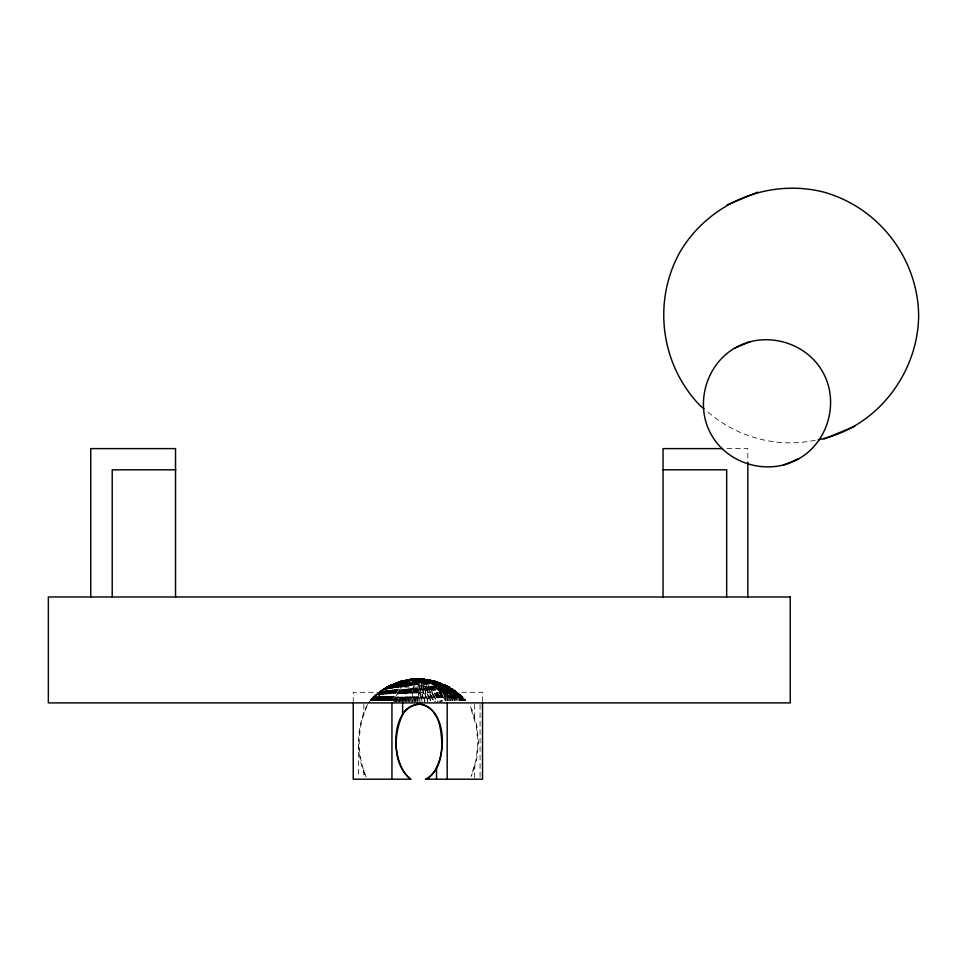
<?xml version="1.0" encoding="UTF-8"?>
<svg xmlns="http://www.w3.org/2000/svg" width="967" height="967" viewBox="0 0 967 967"><rect width="100%" height="100%" fill="white"/><g stroke="black" fill="none" stroke-linecap="round" stroke-linejoin="round"><path stroke-width="0.73" stroke-dasharray="4.83 3.63" d="M474.688 777.71L474.761 765.755L476.719 759.494L478.472 742.451L476.876 725.903L472.392 710.491L470.143 706.357L476.272 725.903L477.843 742.451L476.272 758.986L471.292 775.824M417.418 701.486L417.273 680.72L417.986 678.544C435.984 679.245 454.212 686.522 465.768 700.64M417.043 701.486L417.152 680.72L417.986 678.544C435.948 679.245 454.043 686.606 465.611 700.64L463.048 697.255L372.803 697.255L368.391 702.9M415.895 701.486L417.273 680.72M415.52 701.486L417.152 680.72M414.384 701.486L416.245 680.72L417.986 678.544C435.839 679.317 453.934 686.546 465.32 700.64M414.009 701.486L416.112 680.72L417.986 678.544C435.706 679.281 453.583 686.63 464.813 700.64M412.861 701.486L416.245 680.72L413.61 687.102L411.35 701.486M412.486 701.486L414.36 687.102L416.112 680.72M410.987 701.486L415.085 680.72L417.986 678.544C435.476 679.33 453.221 686.63 464.124 700.64M409.851 701.486L412.619 687.102L415.206 680.72L417.986 678.544C435.38 679.39 452.87 686.703 463.713 700.64M409.476 701.486L412.377 687.102L415.085 680.72M408.352 701.486L411.628 687.102L414.19 680.72L417.986 678.544C434.896 679.342 451.879 686.86 462.069 700.64M407.989 701.486L411.386 687.102L414.069 680.72L417.986 678.544C434.558 679.342 451.069 687.017 460.824 700.64M406.865 701.486L410.649 687.102L414.19 680.72M406.503 701.486L410.407 687.102L414.069 680.72M405.391 701.486L409.682 687.102L413.187 680.72L417.986 678.544C434.159 679.366 450.138 687.199 459.41 700.64M405.028 701.486L409.44 687.102L413.066 680.72L417.986 678.544C433.736 679.378 449.099 687.404 457.826 700.64M403.928 701.486L408.715 687.102L413.187 680.72L407.76 687.102L402.477 701.486M403.577 701.486L408.473 687.102L413.066 680.72M366.167 777.009C356.545 754.115 357.004 727.208 367.593 704.75M402.127 701.486L407.53 687.102L412.087 680.72L417.986 678.544C433.289 679.354 447.926 687.658 456.086 700.64M474.761 765.755L471.292 776.368M401.051 701.486L406.817 687.102L411.724 680.72L417.986 678.544C433.131 679.269 447.443 687.791 455.397 700.64M400.701 701.486L406.587 687.102L412.087 680.72M399.625 701.486L405.874 687.102L411.724 680.72M399.286 701.486L405.644 687.102L411.132 680.72L417.986 678.544C432.66 679.233 446.113 688.105 453.463 700.64M398.235 701.486L404.955 687.102L410.77 680.72L417.986 678.544C432.769 679.426 446.669 687.936 454.2 700.64M397.896 701.486L404.726 687.102L411.132 680.72M396.857 701.486L398.271 697.255L404.049 687.102L410.77 680.72M396.518 701.486L397.957 697.255L403.819 687.102L410.201 680.72L417.986 678.544C432.14 679.257 444.675 688.456 451.371 700.64M395.491 701.486L397.002 697.255L403.154 687.102L409.851 680.72C426.302 674.35 444.167 686.57 452.181 700.64M395.165 701.486L396.688 697.255L402.925 687.102L410.201 680.72M394.161 701.486L395.757 697.255L402.272 687.102L409.851 680.72L401.402 687.102L393.182 700.64M393.835 701.486L395.455 697.255L402.054 687.102L409.295 680.72C425.335 674.072 442.149 686.618 449.159 700.64M367.52 704.52C355.965 726.833 355.626 754.49 365.961 777.335M392.868 700.64L394.234 697.255L401.196 687.102L409.295 680.72M391.913 700.64C402.187 670.288 437.592 674.458 450.018 700.64M391.599 700.64C401.668 671.388 435.754 673.25 446.827 700.64M390.668 700.64L392.155 697.255L399.722 687.102L408.968 680.72M390.366 700.64L391.865 697.255L399.516 687.102L408.425 680.72L398.706 687.102L390.716 697.255L389.157 700.64M389.447 700.64C400.725 671.86 435.948 672.851 447.721 700.64M388.263 700.64L389.87 697.255L398.114 687.102L408.11 680.72M387.972 700.64C399.48 673.443 434.098 671.158 444.385 700.64M387.102 700.64C398.948 673.83 433.857 670.76 444.071 700.64M386.824 700.64L388.516 697.255L397.147 687.102L407.204 680.72M385.966 700.64L387.707 697.255L396.579 687.102L406.902 680.72M385.7 700.64C397.981 674.579 433.18 670.119 443.116 700.64M384.866 700.64C397.449 674.954 432.962 669.732 442.801 700.64M384.612 700.64L386.425 697.255L395.672 687.102L406.43 680.72M383.802 700.64L385.664 697.255L395.128 687.102L406.164 680.72M383.548 700.64C390.632 688.335 403.493 679.015 417.986 678.544C429.674 680.297 437.205 691.018 440.819 701.486M382.775 700.64C390.088 688.202 403.312 679.015 417.986 678.544C429.59 680.333 436.939 691.091 440.493 701.486M382.521 700.64L384.455 697.255L394.27 687.102L405.717 680.72M381.772 700.64L383.742 697.255L393.774 687.102L405.451 680.72M381.542 700.64C389.242 687.996 402.997 679.027 417.986 678.544C428.973 680.695 435.017 691.61 438.087 701.486M380.817 700.64C388.746 687.888 402.816 679.027 417.986 678.544C428.877 680.756 434.739 691.683 437.749 701.486M380.587 700.64L382.618 697.255L392.977 687.102L405.04 680.72L392.36 687.102L381.747 697.255L379.668 700.64M379.886 700.64L381.965 697.255L392.517 687.102L404.798 680.72M379.004 700.64C387.525 687.61 402.357 679.052 417.986 678.544C428.188 681.252 432.696 692.203 435.283 701.486M378.786 700.64C387.344 687.537 402.357 679.209 417.986 678.544C428.079 681.336 432.394 692.275 434.932 701.486M378.157 700.64L380.321 697.255L391.357 687.102L404.206 680.72M377.952 700.64C386.812 687.452 402.091 679.064 417.986 678.544C427.245 682.001 430.242 692.759 432.406 701.486M377.348 700.64C386.413 687.368 401.934 679.064 417.986 678.544C427.112 682.098 429.928 692.819 432.056 701.486M377.154 700.64L379.366 697.255L390.68 687.102L403.855 680.72M376.574 700.64L378.822 697.255L390.293 687.102L403.662 680.72M376.393 700.64C385.785 687.235 401.68 679.088 417.986 678.544C426.06 682.956 427.692 693.218 429.481 701.486M375.849 700.64C385.422 687.162 401.535 679.088 417.986 678.544C425.891 683.089 427.378 693.266 429.118 701.486M375.68 700.64L377.976 697.255L389.701 687.102L403.348 680.72L389.242 687.102L377.335 697.255L375.003 700.64M375.16 700.64L377.493 697.255L389.35 687.102L403.166 680.72L388.915 687.102L376.876 697.255L374.519 700.64M374.362 700.64C384.419 686.945 401.172 679.233 417.986 678.544C424.501 684.116 425.129 693.532 426.507 701.486M373.915 700.64C384.117 686.896 401.051 679.233 417.986 678.544C424.271 684.273 424.815 693.569 426.133 701.486M373.77 700.64L376.175 697.255L388.42 687.102L402.888 680.72M373.359 700.64C383.778 686.848 400.87 679.148 417.986 678.544L421.624 687.102L423.498 701.486M373.226 700.64C383.669 686.812 400.858 679.233 417.986 678.544L421.37 687.102L423.123 701.486M372.839 700.64L375.293 697.255L387.803 687.102L402.369 680.72L387.489 687.102L374.858 697.255L372.38 700.64M372.73 700.64L375.184 697.255L387.719 687.102L402.502 680.72M372.271 700.64C383.053 686.715 400.58 679.172 417.986 678.544L419.618 687.102L420.464 701.486M371.957 700.64L374.447 697.255L387.138 687.102L402.018 680.72M371.848 700.64C382.811 686.715 400.471 679.185 417.986 678.544L418.566 701.486M370.712 700.64C382.038 686.534 400.145 679.221 417.986 678.544C400.169 679.33 382.001 686.522 370.663 700.64M373.093 697.255L370.518 700.64C381.868 686.473 400.108 679.233 417.986 678.544C400.278 679.221 382.34 686.582 371.159 700.64L373.782 697.255L386.727 687.102L401.921 680.72L386.945 687.102L374.011 697.255L371.485 700.64L374.096 697.255L386.945 687.102L401.704 680.72M368.645 702.9L372.96 697.255L386.038 687.102L401.45 680.72L434.534 680.72L449.86 687.102L462.891 697.255L465.502 700.64M401.51 680.72L386.244 687.102L372.936 697.255L370.337 700.64L372.803 697.255M386.534 687.102L373.504 697.255L370.893 700.64L373.504 697.255L386.498 687.102L401.547 680.72L386.038 687.102L449.945 687.102M372.96 697.255L386.147 687.102M815.29 440.203C776.888 448.531 735.174 436.866 706.236 410.395M727.015 448.603L747.829 448.603L747.829 460.594M434.485 680.72L449.643 687.102M434.062 680.72L449.026 687.102L461.888 697.255L464.414 700.64L461.972 697.255L449.087 687.102L434.195 680.72L449.45 687.102L462.48 697.255L465.091 700.64M434.195 680.72L449.486 687.102M463.253 700.64L460.8 697.255L448.265 687.102L433.82 680.72L448.773 687.102L461.525 697.255L464.027 700.64M433.784 680.72L448.495 687.102M462.202 700.64L459.808 697.255L447.564 687.102L433.482 680.72L447.926 687.102L460.328 697.255L462.758 700.64M433.446 680.72L447.842 687.102L460.195 697.255L462.625 700.64M459.591 700.64L457.331 697.255L445.811 687.102L432.636 680.72L446.283 687.102L458.007 697.255L460.304 700.64M432.575 680.72L446.174 687.102L457.85 697.255L460.135 700.64M458.032 700.64L455.856 697.255L444.76 687.102L432.128 680.72L445.303 687.102L456.605 697.255L458.829 700.64M432.056 680.72L445.171 687.102L456.424 697.255L458.636 700.64M456.315 700.64L454.236 697.255L443.611 687.102L431.56 680.72L444.204 687.102L455.058 697.255L457.186 700.64M431.487 680.72L444.058 687.102L454.865 697.255L456.98 700.64M430.182 680.72L441.544 687.102L451.299 697.255L453.209 700.64M430.267 680.72L441.025 687.102L450.562 697.255L452.435 700.64M429.457 680.72L440.142 687.102L449.317 697.255L451.106 700.64M429.553 680.72L439.586 687.102L448.531 697.255L450.284 700.64M428.683 680.72L438.643 687.102L447.201 697.255L448.881 700.64M428.78 680.72L438.063 687.102L446.379 697.255L448.011 700.64M427.97 680.72L436.468 687.102L444.119 697.255L445.618 700.64M449.304 687.102L462.274 697.255M448.18 687.102L460.691 697.255L463.133 700.64M426.242 680.72L433.929 687.102L440.529 697.255L442.149 701.486M447.165 687.102L459.252 697.255L461.622 700.64M426.133 680.72L433.712 687.102L440.227 697.255L441.822 701.486M425.323 680.72L432.164 687.102L438.027 697.255L439.465 701.486M425.214 680.72L431.935 687.102L437.713 697.255L439.127 701.486M424.38 680.72L430.327 687.102L436.697 701.486M424.259 680.72L430.11 687.102L436.347 701.486M423.413 680.72L428.454 687.102L433.857 701.486M423.292 680.72L428.224 687.102L433.506 701.486M461.464 700.64L459.107 697.255L447.056 687.102L433.095 680.72L446.742 687.102L458.648 697.255L460.981 700.64M422.422 680.72L426.544 687.102L430.956 701.486M422.289 680.72L426.302 687.102L430.593 701.486M455.167 700.64L453.148 697.255L442.85 687.102L430.859 680.72L442.366 687.102L452.471 697.255L454.442 700.64M421.407 680.72L424.598 687.102L427.994 701.486M421.286 680.72L424.356 687.102L427.632 701.486M446.536 700.64L444.977 697.255L437.072 687.102L427.873 680.72L436.262 687.102L443.829 697.255L445.316 700.64M420.391 680.72L422.615 687.102L424.997 701.486M420.258 680.72L422.374 687.102L424.634 701.486M418.191 680.72L420.089 701.486M421.975 701.486L419.352 680.72L421.6 701.486M418.312 680.72L418.941 701.486M482.533 701.571L482.533 692.299L353.233 692.299L353.233 701.571M480.067 704.387L480.067 779.209M474.676 704.351L474.676 720.681M363.846 704.339L363.846 714.831M363.846 770.058L363.846 776.586M358.467 743.913L358.467 777.734"/><path stroke-width="1.45" d="M482.533 702.9L482.533 779.209L425.456 779.209C444.469 769.563 443.406 741.254 439.272 723.751C436.866 714.347 430.4 705.269 420.174 704.133C388.504 705.837 390.487 764.716 410.782 779.209L353.233 779.209L353.233 702.9M426.737 778.725L428.345 779.209L428.913 777.601C447.564 761.948 448.881 709.149 419.569 704.036C412.595 704.556 405.729 708.025 402.61 714.54C393.496 734.485 392.106 764.329 410.782 779.209M818.155 439.816C875.921 428.296 918.046 374.048 918.65 315.605C917.961 258.503 878.906 207.603 823.932 192.155C768.596 178.049 709.319 202.599 680.176 251.698C652.217 301.511 660.594 365.103 700.483 405.983L703.928 408.63M735.053 347.963C705.33 364.873 694.379 405.741 711.664 435.259C728.586 464.982 769.442 475.933 798.96 458.648C828.683 441.726 839.634 400.858 822.349 371.352C805.426 341.617 764.571 330.678 735.053 347.963L750.465 341.581M783.548 465.03L798.947 458.648M726.954 204.919L757.802 192.155M823.92 439.066L854.755 426.29M722.542 448.603L663.048 448.603L663.048 596.977M175.789 469.805L112.208 469.805L112.208 596.977M663.084 469.805L726.676 469.805L726.676 596.977M747.829 462.093L747.829 596.977M447.189 702.9L447.189 779.209M436.516 768.112L436.516 779.209M419.569 702.9L419.569 704.036M402.61 702.9L402.61 714.54M391.949 702.9L391.949 779.209M175.535 596.977L175.535 448.603L90.741 448.603L90.741 596.977M790.232 596.977L48.35 596.977L48.35 702.9L790.232 702.9L790.232 596.977"/></g></svg>
